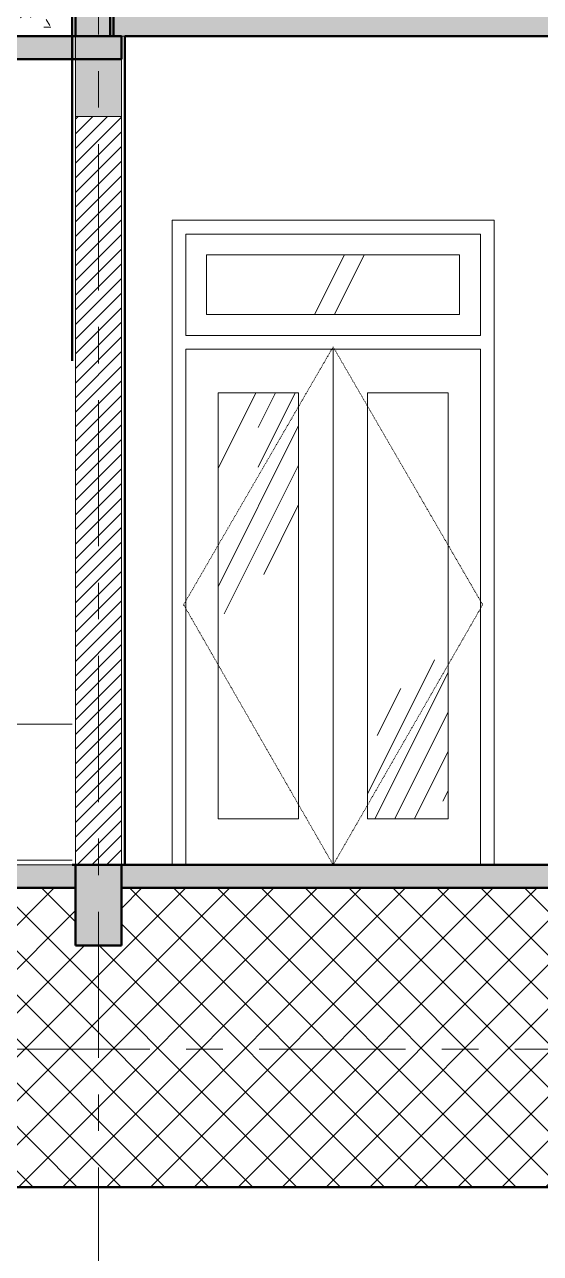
# Model space of a CAD drawing. Header units: millimetres. Extents: x 2164007 to 2324354, y -2513385 to -2308978.
# Drawn here: x 2300415 to 2302658, y -2465040 to -2459702 of the extents above; entities that cross this region are included whole.
import ezdxf

# ---------------------------------------------------------------- set-up
doc = ezdxf.new("R2010")
doc.units = ezdxf.units.MM
doc.linetypes.add('Dash', pattern=[6.349999999999998, 3.174999999999999, -3.174999999999999])
doc.linetypes.add('Grid Line', pattern=[22.224999999999994, 12.7, -3.174999999999999, 3.174999999999999, -3.174999999999999])
for name, color, linetype, lineweight in [('A-DETL-GENF', 8, 'Continuous', 9), ('A-DETL-WIDE', 214, 'Continuous', 50), ('A-DOOR', 8, 'Continuous', 13), ('A-DOOR-HDLN', 31, 'Dash', 13), ('A-FLOR', 8, 'Continuous', 13), ('A-FLOR-PATT', 8, 'Continuous', 13), ('A-WALL', 113, 'Continuous', 20), ('A-WALL-PATT', 8, 'Continuous', 50), ('I-FURN', 8, 'Continuous', 9), ('S-BEAM', 8, 'Continuous', 9), ('S-GRID', 8, 'Continuous', 9)]:
    doc.layers.add(name, color=color, linetype=linetype, lineweight=lineweight)
pattern_1 = [(63.435, (1707.224, 2564.3), (-920.0997168973379, 2760.290932305043), [1143, -685.8, 1143, -685.8, -1454.051]), (63.435, (1707.224, 2564.3), (-920.0997168973379, 2760.290932305043), [-3657.6, 457.2, -996.8510000000001]), (63.435, (1650.074, 2621.45), (-920.0997168973379, 2760.290932305043), [914.4, -1143, 685.8, -685.8, -1682.651]), (63.435, (1650.074, 2621.45), (-920.0997168973379, 2760.290932305043), [-3429, 800.1, -882.551]), (63.435, (1650.074, 2792.9), (-920.0997168973379, 2760.290932305043), [685.8, -1371.6, 457.2, -685.8, -1911.251]), (63.435, (1650.074, 2792.9), (-920.0997168973379, 2760.290932305043), [-3200.4, 1028.7, -882.551]), (63.435, (1821.524, 2621.45), (-920.0997168973379, 2760.290932305043), [685.8, -1371.6, 571.5, -2482.751]), (63.435, (1992.974, 2792.9), (-920.0997168973379, 2760.290932305043), [342.9, -1714.5, 228.6, -2825.651]), (63.435, (1707.224, 3078.65), (-920.0997168973379, 2760.290932305043), [228.6, -1714.5, 228.6, -914.4, -2025.551]), (63.435, (1707.224, 3078.65), (-920.0997168973379, 2760.290932305043), [-3086.1, 571.5, -1454.051]), (63.435, (2735.924, 2907.2), (-920.0997168973379, 2760.290932305043), [1143, -1714.5, 1371.6, -905.4110000000001]), (63.435, (2735.924, 2735.75), (-920.0997168973379, 2760.290932305043), [1600.2, -1143, 1714.5, -676.811]), (63.435, (2850.224, 2792.9), (-920.0997168973379, 2760.290932305043), [1828.8, -914.4, 1371.6, -996.8510000000001]), (63.435, (3021.674, 2964.35), (-920.0997168973379, 2760.290932305043), [1143, -1600.2, 914.4, -1454.051]), (63.435, (2850.224, 3307.25), (-920.0997168973379, 2760.290932305043), [571.5, -2286, 685.8, -1568.351]), (63.435, (3193.124, 3135.8), (-920.0997168973379, 2760.290932305043), [457.2, -2286, 457.2, -1911.251])]
pattern_2 = [(0, (2304430.582867364, -2460902), (365.76, 91.44), [30.175, -244.145, 30.175, -244.145, -1463.04]), (0, (2304430.582867364, -2460902), (365.76, 91.44), [-548.64, 30.175, -518.465, 30.175, -244.145, -640.08]), (0, (2304430.582867364, -2460902), (365.76, 91.44), [-1371.6, 30.175, -152.705, 30.175, -427.025]), (120, (2304567.742867364, -2460856.28), (-262.069362922049, 271.0374516881963), [30.17499999999999, -244.1449999999999, 30.17499999999999, -1707.184999999999]), (120, (2304567.742867364, -2460856.28), (-262.069362922049, 271.0374516881963), [-304.4949999999998, -244.1449999999999, 30.17499999999999, -518.4649999999996, -914.3999999999995]), (120, (2304567.742867364, -2460856.28), (-262.069362922049, 271.0374516881963), [-1097.279999999999, 30.17499999999999, -244.1449999999999, 30.17499999999999, -609.9049999999995]), (120, (2304567.742867364, -2460856.28), (-262.069362922049, 271.0374516881963), [-1401.774999999999, -152.7049999999999, 30.17499999999999, -427.0249999999997]), (240, (2304613.462867364, -2460673.4), (-103.6906370779508, -362.4774516881963), [30.175, -244.145, 30.175, -1707.185]), (240, (2304613.462867364, -2460673.4), (-103.6906370779508, -362.4774516881963), [-304.495, -244.145, 30.175, -518.465, -914.4]), (240, (2304613.462867364, -2460673.4), (-103.6906370779508, -362.4774516881963), [-1097.28, 30.175, -244.145, 30.175, -609.905]), (240, (2304613.462867364, -2460673.4), (-103.6906370779508, -362.4774516881963), [-1401.775, -152.705, 30.175, -427.025])]

# ---------------------------------------------------------------- blocks, each defined once
blk = doc.blocks.new('Cua di  2 la 1400X2800 - D5-1132379-mc 3-3')
at = {"layer": 'A-DOOR', "lineweight": 9}
h = blk.add_hatch(dxfattribs=at)
h.set_pattern_fill('FP_2', color=256, style=0, pattern_type=2)
h.set_pattern_definition(pattern_1)
h.paths.add_polyline_path([(-644.8923790150977, 2389.999999999987), (-644.8923790150977, 2649.999999999989), (-1744.892379015103, 2649.999999999989), (-1744.892379015103, 2389.999999999987), (-795.5052134562601, 2389.999999999987)], flags=0)
h = blk.add_hatch(dxfattribs=at)
h.set_pattern_fill('FP_2', color=256, style=0, pattern_type=2)
h.set_pattern_definition(pattern_1)
h.paths.add_polyline_path([(-694.8923790151166, 200.0000000000022), (-694.8923790151036, 2049.999999999991), (-1044.892379015106, 2049.999999999993), (-1044.892379015115, 200.0000000000043), (-795.5052134562601, 200.0000000000022)], flags=0)
at = {"layer": 'A-DOOR-HDLN', "linetype": 'Continuous', "lineweight": 9}
h = blk.add_hatch(dxfattribs=at)
h.set_pattern_fill('FP_2', color=256, style=0, pattern_type=2)
h.set_pattern_definition(pattern_1)
h.paths.add_polyline_path([(-1642.125302198067, 200.0000000000043), (-1344.892379015099, 200.0000000000043), (-1344.892379015107, 2049.999999999991), (-1694.892379015075, 2049.999999999991), (-1694.892379015075, 200.0000000000043)], flags=0)
at = {"layer": 'A-DOOR'}
for p, q in [((-1894.892379015102, 0), (-1894.892379015102, 2799.999999999983)), ((-494.8923790151022, 2799.999999999983), (-1894.892379015102, 2799.999999999983)), ((-494.8923790151022, 0), (-494.8923790151022, 2799.999999999983)), ((-1834.892379015102, 2299.999999999985), (-1834.892379015102, 2739.999999999984)), ((-1834.892379015102, 2739.999999999984), (-554.8923790151024, 2739.999999999984)), ((-554.8923790151026, 2739.999999999983), (-554.8923790151026, 2299.999999999985)), ((-644.8923790151017, 2649.999999999983), (-1744.892379015102, 2649.999999999983)), ((-1744.892379015102, 2649.999999999983), (-1744.892379015102, 2389.999999999983)), ((-644.8923790151017, 2389.999999999983), (-644.8923790151017, 2649.999999999983)), ((-1744.892379015102, 2389.999999999983), (-644.8923790151017, 2389.999999999983)), ((-554.8923790151026, 2299.999999999985), (-1834.892379015102, 2299.999999999985)), ((-1834.892379015102, 2239.999999999985), (-554.8923790151026, 2239.999999999985)), ((-1834.892379015102, 0), (-1834.892379015102, 2239.999999999985)), ((-1194.892379015103, -1.001652094601013e-11), (-1194.89237901506, 2239.999999999984)), ((-1194.892379015115, 2239.999999999984), (-1194.892379015101, 1.028723772833473e-11)), ((-554.8923790151026, 2239.999999999985), (-554.8923790151025, 0)), ((-1344.892379015111, 2049.999999999987), (-1694.892379015075, 2049.999999999987)), ((-1694.892379015075, 2049.999999999987), (-1694.892379015075, 200.000000000003)), ((-1344.8923790151, 200.000000000003), (-1344.89237901511, 2049.999999999987)), ((-694.8923790151073, 2049.999999999987), (-1044.892379015106, 2049.999999999989)), ((-1044.892379015107, 2049.999999999989), (-1044.892379015117, 200.0000000000011)), ((-694.8923790151191, 199.9999999999989), (-694.8923790151073, 2049.999999999987)), ((-1694.892379015075, 200.000000000003), (-1344.892379015099, 200.000000000003)), ((-1044.892379015118, 200.000000000002), (-694.8923790151191, 199.9999999999999))]:
    blk.add_line(p, q, dxfattribs=at)
at = {"layer": 'A-DOOR-HDLN'}
for p, q in [((-1194.892379015101, 2249.999999999985), (-1844.892379015097, 1129.999999999992)), ((-1194.892379015101, 2249.999999999985), (-544.8923790151025, 1129.999999999992)), ((-1844.892379015097, 1129.999999999992), (-1194.892379015103, -2.707167823245982e-13)), ((-544.8923790151026, 1129.999999999992), (-1194.892379015103, -2.707167823245982e-13))]:
    blk.add_line(p, q, dxfattribs=at)
blk = doc.blocks.new('Furniture 21 - Furniture 3-1084880-mc 3-3')
at = {"layer": 'I-FURN'}
for p, q in [((-3793.194517192929, 610.8383184704225), (-2329.892379015091, 610.8383184704225)), ((-3793.194517192929, 19.9999999991051), (-3793.194517192929, 610.8383184704225)), ((-2329.800071322786, 19.9999999991051), (-3793.194517192929, 19.9999999991051))]:
    blk.add_line(p, q, dxfattribs=at)

msp = doc.modelspace()

# ---------------------------------------------------------------- hatches: boundary and pattern name
at = {"layer": 'A-DETL-GENF'}
for points in [[(2300674.86849861, -2459752), (2300787.066488349, -2459752), (2300787.066488349, -2459252), (2300637.066488349, -2459252), (2300637.066488349, -2459752)], [(2300637.066488349, -2463702), (2300837.066488349, -2463702), (2300837.066488349, -2463352), (2300637.066488349, -2463352), (2300637.066488349, -2463524.062772538)]]:
    msp.add_hatch(color=7, dxfattribs=at).paths.add_polyline_path(points, flags=0)
h = msp.add_hatch(dxfattribs=at)
h.set_pattern_fill('FP_6', style=0, pattern_type=2)
h.set_pattern_definition([(45, (2304430.582867364, -2460902), (-95.4594154601839, 95.45941546018392), []), (135, (2304430.582867364, -2460902), (-95.45941546018392, -95.4594154601839), [])])
h.paths.add_polyline_path([(2317822.066488349, -2464752), (2317822.066488349, -2464152), (2311037.066488349, -2464152), (2311037.066488349, -2464752), (2314009.134896293, -2464752)], flags=0)
h.paths.add_polyline_path([(2310622.654541326, -2464752), (2310837.066488349, -2464752), (2310837.066488349, -2464152), (2310822.066488349, -2464152), (2310822.066488349, -2463452), (2305337.066488349, -2463452), (2305337.066488349, -2463702), (2305137.066488349, -2463702), (2305137.066488349, -2463452), (2305122.066488349, -2463452), (2305122.066488349, -2463502), (2302912.066488349, -2463502.820707071), (2302912.066488349, -2463702), (2302712.066488349, -2463702), (2302712.066488349, -2463452), (2300837.066488349, -2463452), (2300837.066488349, -2463702), (2300637.066488349, -2463702), (2300637.066488349, -2463452), (2294852.066488349, -2463452), (2294852.066488349, -2463502), (2294837.066488349, -2463502), (2294837.066488349, -2463702), (2294637.066488349, -2463702), (2294637.066488349, -2463502), (2292752.066488349, -2463502), (2292752.066488349, -2464152), (2292737.066488349, -2464152), (2292737.066488349, -2464752), (2307236.174186359, -2464752)], flags=0)
h.paths.add_polyline_path([(2292537.066488349, -2464752), (2292537.066488349, -2464152), (2289037.066488349, -2464152), (2289037.066488349, -2464752), (2290303.772411522, -2464752)], flags=0)
at = {"layer": 'A-FLOR-PATT', "lineweight": 9}
h = msp.add_hatch(dxfattribs=at)
h.set_pattern_fill('FP_5', color=256, style=0, pattern_type=2)
h.set_pattern_definition(pattern_2)
h.paths.add_polyline_path([(2298937.066488345, -2459752), (2300637.066488349, -2459752), (2300637.066488349, -2459252), (2298937.066488345, -2459252)], flags=0)
h.paths.add_polyline_path([(2293690.25276649, -2459752), (2294137.066488347, -2459752), (2294137.066488347, -2459252), (2292687.066488347, -2459252), (2292687.066488347, -2459752)], flags=0)
at = {"layer": 'A-FLOR-PATT', "lineweight": 13}
msp.add_hatch(color=256, dxfattribs=at).paths.add_polyline_path([(2305137.066488349, -2459752), (2305337.066488349, -2459752), (2305337.066488349, -2459652), (2300787.066488349, -2459652), (2300787.066488349, -2459752), (2305122.066488349, -2459752)], flags=0)
h = msp.add_hatch(color=256, dxfattribs=at)
h.paths.add_polyline_path([(2305137.066488349, -2459852), (2311637.066488349, -2459852), (2311637.066488349, -2459752), (2305137.066488349, -2459752)], flags=0)
h.paths.add_polyline_path([(2293690.25276649, -2459852), (2300837.066488349, -2459852), (2300837.066488349, -2459752), (2292537.066488347, -2459752), (2292537.066488347, -2459852)], flags=0)
at = {"layer": 'A-FLOR-PATT', "lineweight": 9}
h = msp.add_hatch(dxfattribs=at)
h.set_pattern_fill('FP_5', color=256, style=0, pattern_type=2)
h.set_pattern_definition(pattern_2)
h.paths.add_polyline_path([(2294837.066488349, -2463452), (2300637.066488349, -2463452), (2300637.066488349, -2463352), (2294837.066488349, -2463352)], flags=0)
h.paths.add_polyline_path([(2310822.066488349, -2463452), (2310837.066488349, -2463451.868421053), (2310837.066488349, -2463352), (2305337.066488349, -2463352), (2305337.066488349, -2463452), (2310622.654541326, -2463452)], flags=0)
h.paths.add_polyline_path([(2300837.066488349, -2463452), (2302712.066488349, -2463452), (2302712.066488349, -2463352), (2300837.066488349, -2463352)], flags=0)
h.paths.add_polyline_path([(2302912.066488349, -2463452), (2305137.066488349, -2463452), (2305137.066488349, -2463352), (2302912.066488349, -2463352)], flags=0)
at = {"layer": 'A-WALL-PATT', "lineweight": 9}
h = msp.add_hatch(dxfattribs=at)
h.set_pattern_fill('FP_1', color=256, style=0, pattern_type=2)
h.set_pattern_definition([(45, (2304430.582867364, -2460902), (-31.81980515339464, 31.81980515339464), [])])
h.paths.add_polyline_path([(2300637.066488349, -2463352), (2300837.066488349, -2463352), (2300837.066488349, -2460102), (2300637.066488349, -2460102), (2300637.066488349, -2462646.53266818)], flags=0)
at = {"layer": 'S-BEAM'}
msp.add_hatch(color=256, dxfattribs=at).paths.add_polyline_path([(2300837.066488349, -2460102), (2300837.066488349, -2459752), (2300637.066488349, -2459752), (2300637.066488349, -2460102)], flags=0)

# ---------------------------------------------------------------- linework, layer by layer
at = {"layer": 'A-DETL-WIDE'}
for p, q in [((2300637.066488349, -2459252), (2300637.066488349, -2459752)), ((2300787.066488349, -2459752), (2300787.066488349, -2459252)), ((2300637.066488349, -2459752), (2300787.066488349, -2459752)), ((2300637.066488349, -2463352), (2300637.066488349, -2463702)), ((2300837.066488349, -2463352), (2300637.066488349, -2463352)), ((2300837.066488349, -2463702), (2300837.066488349, -2463352)), ((2300637.066488349, -2463452), (2294852.066488349, -2463452)), ((2302712.066488349, -2463452), (2300837.066488349, -2463452)), ((2300637.066488349, -2463702), (2300837.066488349, -2463702)), ((2292737.066488349, -2464752), (2310837.066488349, -2464752))]:
    msp.add_line(p, q, dxfattribs=at)
at = {"layer": 'A-FLOR', "lineweight": 50}
for p, q in [((2292702.066488349, -2459752), (2300637.066488349, -2459752)), ((2300837.066488349, -2459752), (2300802.066488349, -2459752)), ((2300837.066488349, -2459852), (2300837.066488349, -2459752)), ((2300852.066488349, -2459752), (2302722.066488349, -2459752)), ((2292537.066488347, -2459852), (2300837.066488349, -2459852)), ((2302712.066488349, -2463352), (2300837.066488349, -2463352))]:
    msp.add_line(p, q, dxfattribs=at)
at = {"layer": 'A-WALL', "lineweight": 50}
for p, q in [((2300622.066488349, -2457152), (2300622.066488349, -2461162.875525204)), ((2300802.066488349, -2459752), (2300802.066488349, -2457502)), ((2300787.066488349, -2459752), (2300802.066488349, -2459752)), ((2300852.066488349, -2463352), (2300852.066488349, -2459752)), ((2300622.066488349, -2463352), (2300637.066488349, -2463352))]:
    msp.add_line(p, q, dxfattribs=at)
at = {"layer": 'A-WALL'}
for p, q in [((2300637.066488349, -2460102), (2300637.066488349, -2459752)), ((2300837.066488349, -2459852), (2300837.066488349, -2460102)), ((2300837.066488349, -2460102), (2300637.066488349, -2460102)), ((2301057.066488349, -2463352), (2301057.066488349, -2460552)), ((2301057.066488349, -2460552), (2302457.066488349, -2460552)), ((2302457.066488349, -2460552), (2302457.066488349, -2463352))]:
    msp.add_line(p, q, dxfattribs=at)
at = {"layer": 'A-WALL', "lineweight": 13}
for p, q in [((2300852.066488349, -2459752), (2300837.066488349, -2459752)), ((2300637.066488349, -2463352), (2300637.066488349, -2460102)), ((2300837.066488349, -2463352), (2300837.066488349, -2460102))]:
    msp.add_line(p, q, dxfattribs=at)
at = {"layer": 'S-BEAM'}
for p, q in [((2300637.066488349, -2459752), (2300637.066488349, -2460102)), ((2300837.066488349, -2460102), (2300837.066488349, -2459752)), ((2300637.066488349, -2460102), (2300837.066488349, -2460102))]:
    msp.add_line(p, q, dxfattribs=at)
at = {"layer": 'S-BEAM', "lineweight": 30}
msp.add_line((2300837.066488349, -2459752), (2300787.066488349, -2459752), dxfattribs=at)
at = {"layer": 'S-GRID', "linetype": 'Grid Line', "ltscale": 50}
for p, q in [((2300737.066488349, -2467524.086982656), (2300737.066488349, -2453513.6)), ((2288101, -2459752), (2320608.970030255, -2459752)), ((2288101, -2463352), (2320608.970030255, -2463352)), ((2288101, -2464152), (2320608.970030255, -2464152))]:
    msp.add_line(p, q, dxfattribs=at)

# ---------------------------------------------------------------- block references
at = {"layer": 'A-DOOR'}
msp.add_blockref('Cua di  2 la 1400X2800 - D5-1132379-mc 3-3', (2302951.958867364, -2463352), dxfattribs=at)
at = {"layer": 'I-FURN'}
msp.add_blockref('Furniture 21 - Furniture 3-1084880-mc 3-3', (2302951.958867364, -2463352), dxfattribs=at)

doc.saveas('drawing.dxf')
